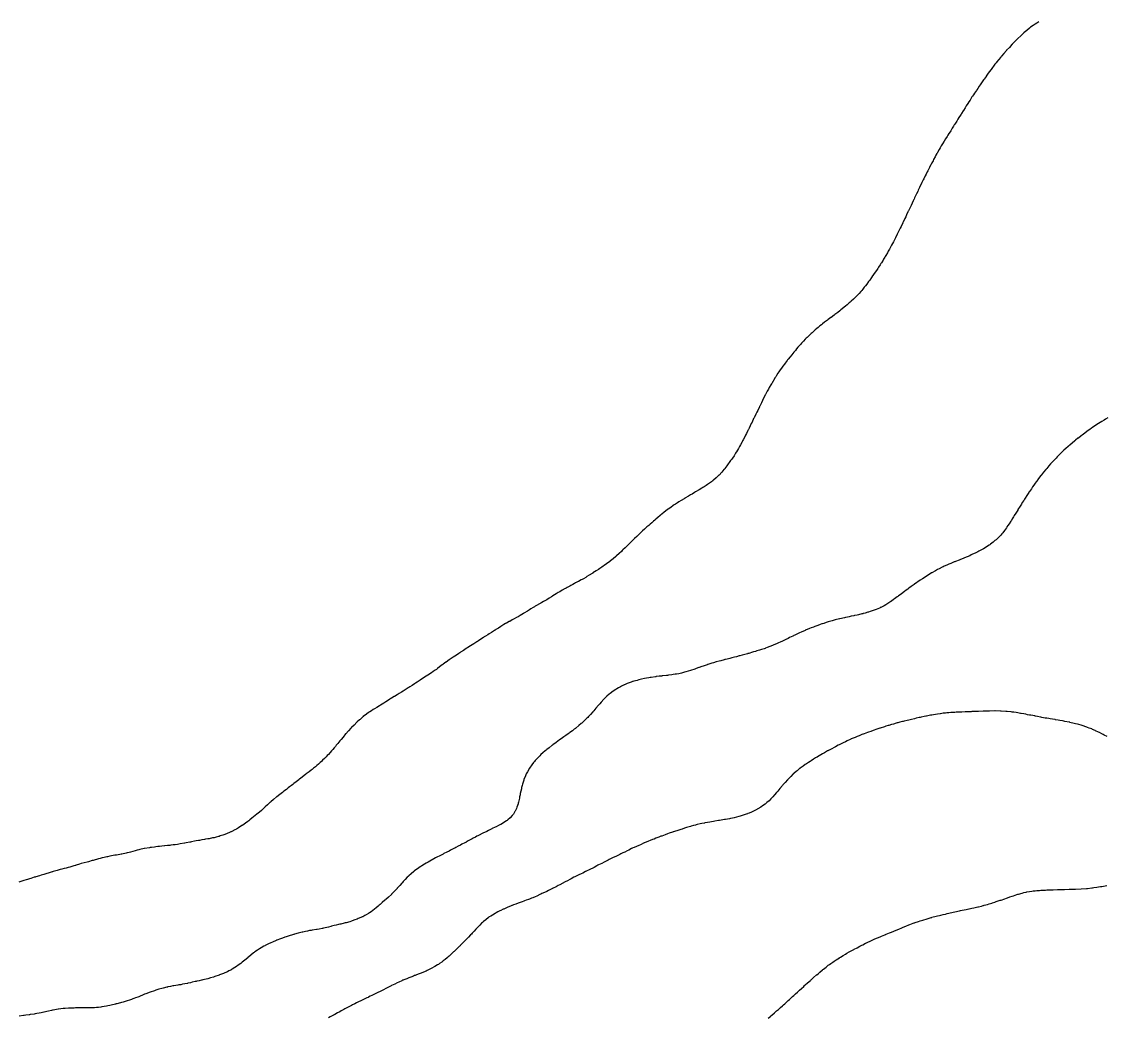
# Model space of a CAD drawing. Extents: x -717078 to -715000, y -984629 to -984000.
# Drawn here: x -716546.9 to -716358.1, y -984207.9 to -984034.5 of the extents above; entities that cross this region are included whole.
import ezdxf

# ---------------------------------------------------------------- set-up
doc = ezdxf.new("R2010")
doc.units = 0
doc.layers.add('buffer_B2_0_1_clip', color=7, linetype='Continuous')

msp = doc.modelspace()

# ---------------------------------------------------------------- linework, layer by layer
at = {"layer": 'buffer_B2_0_1_clip'}
for points in [[(-716369.89, -984034.52), (-716370.24, -984034.76), (-716370.5, -984034.93), (-716370.83, -984035.17), (-716371.3, -984035.5), (-716371.41, -984035.59), (-716371.5, -984035.66), (-716371.96, -984036.04), (-716372.43, -984036.43), (-716372.5, -984036.49), (-716372.51, -984036.49), (-716372.51, -984036.5), (-716373.02, -984036.98), (-716373.5, -984037.43), (-716373.54, -984037.46), (-716373.58, -984037.5), (-716374.03, -984037.97), (-716374.5, -984038.44), (-716374.53, -984038.47), (-716374.56, -984038.5), (-716374.99, -984038.99), (-716375, -984039), (-716375.47, -984039.5), (-716375.49, -984039.51), (-716375.5, -984039.53), (-716375.94, -984040.06), (-716376.34, -984040.5), (-716376.41, -984040.59), (-716376.5, -984040.69), (-716376.86, -984041.14), (-716377.16, -984041.5), (-716377.31, -984041.69), (-716377.5, -984041.93), (-716377.74, -984042.26), (-716377.93, -984042.5), (-716378.17, -984042.83), (-716378.5, -984043.26), (-716378.6, -984043.4), (-716378.67, -984043.5), (-716379.01, -984043.99), (-716379.05, -984044.05), (-716379.38, -984044.5), (-716379.43, -984044.57), (-716379.5, -984044.67), (-716379.83, -984045.17), (-716380.06, -984045.5), (-716380.24, -984045.76), (-716380.5, -984046.13), (-716380.64, -984046.36), (-716380.74, -984046.5), (-716381.04, -984046.96), (-716381.23, -984047.23), (-716381.42, -984047.5), (-716381.45, -984047.55), (-716381.5, -984047.63), (-716381.84, -984048.16), (-716382.06, -984048.5), (-716382.23, -984048.77), (-716382.5, -984049.18), (-716382.62, -984049.38), (-716382.7, -984049.5), (-716383, -984050), (-716383.02, -984050.02), (-716383.33, -984050.5), (-716383.39, -984050.61), (-716383.5, -984050.77), (-716383.77, -984051.23), (-716383.95, -984051.5), (-716384.16, -984051.84), (-716384.5, -984052.37), (-716384.55, -984052.45), (-716384.58, -984052.5), (-716384.71, -984052.71), (-716384.93, -984053.07), (-716385.2, -984053.5), (-716385.31, -984053.69), (-716385.5, -984053.97), (-716385.7, -984054.3), (-716385.82, -984054.5), (-716386.08, -984054.92), (-716386.35, -984055.35), (-716386.45, -984055.5), (-716386.47, -984055.53), (-716386.5, -984055.59), (-716386.84, -984056.16), (-716387.04, -984056.5), (-716387.21, -984056.79), (-716387.5, -984057.28), (-716387.58, -984057.42), (-716387.62, -984057.5), (-716387.77, -984057.77), (-716387.93, -984058.07), (-716388.17, -984058.5), (-716388.28, -984058.72), (-716388.5, -984059.1), (-716388.63, -984059.37), (-716388.7, -984059.5), (-716388.91, -984059.91), (-716388.97, -984060.03), (-716389.21, -984060.5), (-716389.31, -984060.69), (-716389.5, -984061.06), (-716389.64, -984061.36), (-716389.71, -984061.5), (-716389.9, -984061.9), (-716389.97, -984062.03), (-716390.2, -984062.5), (-716390.3, -984062.7), (-716390.5, -984063.11), (-716390.62, -984063.38), (-716390.68, -984063.5), (-716390.84, -984063.84), (-716390.94, -984064.06), (-716391.15, -984064.5), (-716391.26, -984064.74), (-716391.5, -984065.21), (-716391.59, -984065.41), (-716391.63, -984065.5), (-716391.74, -984065.74), (-716391.9, -984066.1), (-716392.1, -984066.5), (-716392.22, -984066.78), (-716392.5, -984067.33), (-716392.55, -984067.45), (-716392.58, -984067.5), (-716392.64, -984067.64), (-716392.87, -984068.13), (-716393.04, -984068.5), (-716393.19, -984068.81), (-716393.5, -984069.43), (-716393.52, -984069.48), (-716393.53, -984069.5), (-716393.56, -984069.56), (-716393.84, -984070.16), (-716394, -984070.5), (-716394.16, -984070.84), (-716394.5, -984071.5), (-716394.5, -984071.5), (-716394.5, -984071.5), (-716394.5, -984071.5), (-716394.82, -984072.18), (-716394.99, -984072.5), (-716395.16, -984072.84), (-716395.5, -984073.45), (-716395.52, -984073.48), (-716395.52, -984073.5), (-716395.55, -984073.55), (-716395.86, -984074.14), (-716396.07, -984074.5), (-716396.23, -984074.77), (-716396.5, -984075.22), (-716396.6, -984075.4), (-716396.66, -984075.5), (-716396.89, -984075.89), (-716396.97, -984076.03), (-716397.27, -984076.5), (-716397.36, -984076.64), (-716397.5, -984076.85), (-716397.75, -984077.25), (-716397.91, -984077.5), (-716398.14, -984077.86), (-716398.5, -984078.36), (-716398.56, -984078.44), (-716398.6, -984078.5), (-716398.8, -984078.8), (-716398.96, -984079.04), (-716399.3, -984079.5), (-716399.38, -984079.62), (-716399.5, -984079.77), (-716399.8, -984080.2), (-716400.04, -984080.5), (-716400.24, -984080.76), (-716400.5, -984081.08), (-716400.68, -984081.32), (-716400.85, -984081.5), (-716401.15, -984081.85), (-716401.5, -984082.21), (-716401.64, -984082.36), (-716401.78, -984082.5), (-716402.14, -984082.86), (-716402.5, -984083.17), (-716402.67, -984083.33), (-716402.87, -984083.5), (-716403.2, -984083.8), (-716403.5, -984084.03), (-716403.75, -984084.25), (-716404.07, -984084.5), (-716404.3, -984084.7), (-716404.5, -984084.85), (-716404.86, -984085.14), (-716405.34, -984085.5), (-716405.43, -984085.57), (-716405.5, -984085.62), (-716405.99, -984086.01), (-716406.04, -984086.04), (-716406.5, -984086.37), (-716406.57, -984086.43), (-716406.67, -984086.5), (-716407.14, -984086.86), (-716407.5, -984087.13), (-716407.7, -984087.3), (-716407.97, -984087.5), (-716408.26, -984087.74), (-716408.5, -984087.94), (-716408.8, -984088.2), (-716409.15, -984088.5), (-716409.33, -984088.67), (-716409.5, -984088.82), (-716409.84, -984089.16), (-716410.2, -984089.5), (-716410.35, -984089.65), (-716410.5, -984089.81), (-716410.83, -984090.17), (-716411.15, -984090.5), (-716411.31, -984090.69), (-716411.5, -984090.88), (-716411.78, -984091.22), (-716412.03, -984091.5), (-716412.24, -984091.76), (-716412.5, -984092.05), (-716412.7, -984092.3), (-716412.86, -984092.5), (-716413.14, -984092.86), (-716413.5, -984093.28), (-716413.59, -984093.41), (-716413.66, -984093.5), (-716414.02, -984093.98), (-716414.15, -984094.15), (-716414.42, -984094.5), (-716414.45, -984094.55), (-716414.5, -984094.61), (-716414.86, -984095.14), (-716415.1, -984095.5), (-716415.26, -984095.74), (-716415.5, -984096.1), (-716415.65, -984096.35), (-716415.75, -984096.5), (-716416.03, -984096.97), (-716416.11, -984097.11), (-716416.35, -984097.5), (-716416.41, -984097.59), (-716416.5, -984097.74), (-716416.77, -984098.23), (-716416.93, -984098.5), (-716417.13, -984098.87), (-716417.45, -984099.45), (-716417.48, -984099.5), (-716417.49, -984099.51), (-716417.5, -984099.54), (-716417.81, -984100.19), (-716417.97, -984100.5), (-716418.14, -984100.86), (-716418.44, -984101.44), (-716418.47, -984101.5), (-716418.48, -984101.52), (-716418.5, -984101.56), (-716418.79, -984102.21), (-716418.94, -984102.5), (-716419.12, -984102.88), (-716419.36, -984103.36), (-716419.43, -984103.5), (-716419.45, -984103.55), (-716419.5, -984103.64), (-716419.77, -984104.23), (-716419.9, -984104.5), (-716420.09, -984104.91), (-716420.3, -984105.3), (-716420.4, -984105.5), (-716420.43, -984105.57), (-716420.5, -984105.7), (-716420.76, -984106.24), (-716420.89, -984106.5), (-716421.09, -984106.91), (-716421.32, -984107.32), (-716421.42, -984107.5), (-716421.44, -984107.56), (-716421.5, -984107.66), (-716421.79, -984108.21), (-716421.95, -984108.5), (-716422.15, -984108.85), (-716422.5, -984109.41), (-716422.53, -984109.47), (-716422.56, -984109.5), (-716422.65, -984109.65), (-716422.91, -984110.09), (-716423.19, -984110.5), (-716423.31, -984110.69), (-716423.5, -984110.94), (-716423.73, -984111.27), (-716423.9, -984111.5), (-716424.15, -984111.85), (-716424.5, -984112.3), (-716424.59, -984112.41), (-716424.66, -984112.5), (-716425.04, -984112.96), (-716425.5, -984113.45), (-716425.52, -984113.48), (-716425.54, -984113.5), (-716426.03, -984113.97), (-716426.5, -984114.35), (-716426.58, -984114.42), (-716426.68, -984114.5), (-716427.15, -984114.85), (-716427.5, -984115.08), (-716427.74, -984115.26), (-716428.13, -984115.5), (-716428.35, -984115.65), (-716428.5, -984115.73), (-716428.97, -984116.03), (-716429.1, -984116.1), (-716429.5, -984116.34), (-716429.6, -984116.4), (-716429.76, -984116.5), (-716430.22, -984116.78), (-716430.5, -984116.93), (-716430.85, -984117.15), (-716431.45, -984117.5), (-716431.48, -984117.52), (-716431.5, -984117.53), (-716431.57, -984117.57), (-716432.09, -984117.91), (-716432.5, -984118.14), (-716432.72, -984118.28), (-716433.07, -984118.5), (-716433.33, -984118.67), (-716433.5, -984118.78), (-716433.92, -984119.08), (-716434.37, -984119.37), (-716434.5, -984119.46), (-716434.52, -984119.48), (-716434.56, -984119.5), (-716435.07, -984119.93), (-716435.5, -984120.28), (-716435.62, -984120.38), (-716435.76, -984120.5), (-716436.14, -984120.86), (-716436.5, -984121.15), (-716436.68, -984121.32), (-716436.91, -984121.5), (-716437.22, -984121.78), (-716437.5, -984122), (-716437.76, -984122.24), (-716438.07, -984122.5), (-716438.29, -984122.71), (-716438.5, -984122.89), (-716438.81, -984123.19), (-716439.16, -984123.5), (-716439.33, -984123.67), (-716439.5, -984123.83), (-716439.84, -984124.16), (-716440.2, -984124.5), (-716440.35, -984124.65), (-716440.5, -984124.8), (-716440.85, -984125.15), (-716441.22, -984125.5), (-716441.36, -984125.64), (-716441.5, -984125.77), (-716441.87, -984126.13), (-716442.26, -984126.5), (-716442.38, -984126.62), (-716442.5, -984126.74), (-716442.89, -984127.11), (-716443.34, -984127.5), (-716443.42, -984127.58), (-716443.5, -984127.65), (-716443.95, -984128.05), (-716444.41, -984128.41), (-716444.5, -984128.48), (-716444.51, -984128.49), (-716444.52, -984128.5), (-716445.08, -984128.92), (-716445.5, -984129.21), (-716445.67, -984129.33), (-716445.94, -984129.5), (-716446.27, -984129.73), (-716446.5, -984129.88), (-716446.87, -984130.13), (-716447.45, -984130.5), (-716447.48, -984130.52), (-716447.5, -984130.53), (-716447.59, -984130.59), (-716448.09, -984130.91), (-716448.5, -984131.15), (-716448.72, -984131.28), (-716449.12, -984131.5), (-716449.36, -984131.64), (-716449.5, -984131.71), (-716449.97, -984131.97), (-716450.01, -984131.99), (-716450.5, -984132.24), (-716450.66, -984132.34), (-716450.98, -984132.5), (-716451.31, -984132.69), (-716451.5, -984132.78), (-716451.96, -984133.04), (-716452.13, -984133.13), (-716452.5, -984133.32), (-716452.61, -984133.39), (-716452.8, -984133.5), (-716453.23, -984133.77), (-716453.5, -984133.93), (-716453.85, -984134.15), (-716454.41, -984134.5), (-716454.47, -984134.53), (-716454.5, -984134.56), (-716454.65, -984134.65), (-716455.08, -984134.92), (-716455.5, -984135.17), (-716455.71, -984135.29), (-716456.08, -984135.5), (-716456.34, -984135.66), (-716456.5, -984135.75), (-716456.98, -984136.02), (-716457.07, -984136.07), (-716457.5, -984136.3), (-716457.62, -984136.38), (-716457.84, -984136.5), (-716458.25, -984136.75), (-716458.5, -984136.9), (-716458.87, -984137.13), (-716459.48, -984137.5), (-716459.49, -984137.51), (-716459.5, -984137.51), (-716459.54, -984137.54), (-716460.1, -984137.9), (-716460.5, -984138.12), (-716460.74, -984138.26), (-716461.18, -984138.5), (-716461.38, -984138.62), (-716461.5, -984138.69), (-716461.93, -984138.93), (-716462.02, -984138.98), (-716462.5, -984139.23), (-716462.67, -984139.33), (-716462.96, -984139.5), (-716463.29, -984139.71), (-716463.5, -984139.83), (-716463.91, -984140.09), (-716464.37, -984140.37), (-716464.5, -984140.45), (-716464.53, -984140.47), (-716464.58, -984140.5), (-716465.13, -984140.87), (-716465.5, -984141.09), (-716465.75, -984141.25), (-716466.15, -984141.5), (-716466.36, -984141.64), (-716466.5, -984141.73), (-716466.96, -984142.04), (-716467.19, -984142.19), (-716467.5, -984142.39), (-716467.57, -984142.43), (-716467.68, -984142.5), (-716468.17, -984142.83), (-716468.5, -984143.03), (-716468.78, -984143.22), (-716469.24, -984143.5), (-716469.4, -984143.6), (-716469.5, -984143.67), (-716470, -984144), (-716470.01, -984144.01), (-716470.5, -984144.32), (-716470.61, -984144.39), (-716470.78, -984144.5), (-716471.21, -984144.79), (-716471.5, -984144.98), (-716471.81, -984145.19), (-716472.29, -984145.5), (-716472.41, -984145.59), (-716472.5, -984145.65), (-716472.99, -984146.01), (-716473.06, -984146.06), (-716473.5, -984146.37), (-716473.57, -984146.43), (-716473.68, -984146.5), (-716474.14, -984146.86), (-716474.5, -984147.13), (-716474.71, -984147.29), (-716475.03, -984147.5), (-716475.3, -984147.7), (-716475.5, -984147.83), (-716475.89, -984148.11), (-716476.49, -984148.49), (-716476.5, -984148.5), (-716476.5, -984148.5), (-716476.5, -984148.5), (-716477.09, -984148.91), (-716477.5, -984149.17), (-716477.69, -984149.31), (-716478.02, -984149.5), (-716478.31, -984149.69), (-716478.5, -984149.81), (-716478.91, -984150.09), (-716479.34, -984150.34), (-716479.5, -984150.44), (-716479.54, -984150.46), (-716479.6, -984150.5), (-716480.14, -984150.86), (-716480.5, -984151.08), (-716480.75, -984151.25), (-716481.19, -984151.5), (-716481.38, -984151.62), (-716481.5, -984151.7), (-716481.99, -984152.01), (-716482.04, -984152.04), (-716482.5, -984152.32), (-716482.61, -984152.39), (-716482.81, -984152.5), (-716483.22, -984152.78), (-716483.5, -984152.94), (-716483.84, -984153.16), (-716484.43, -984153.5), (-716484.47, -984153.53), (-716484.5, -984153.54), (-716484.62, -984153.62), (-716485.08, -984153.92), (-716485.5, -984154.17), (-716485.7, -984154.3), (-716486.02, -984154.5), (-716486.3, -984154.7), (-716486.5, -984154.82), (-716486.88, -984155.12), (-716487.43, -984155.5), (-716487.47, -984155.53), (-716487.5, -984155.56), (-716487.99, -984156.01), (-716488.1, -984156.1), (-716488.5, -984156.43), (-716488.53, -984156.47), (-716488.57, -984156.5), (-716489.02, -984156.98), (-716489.5, -984157.43), (-716489.53, -984157.47), (-716489.57, -984157.5), (-716489.98, -984157.98), (-716490, -984158), (-716490.47, -984158.5), (-716490.48, -984158.52), (-716490.5, -984158.54), (-716490.92, -984159.08), (-716491.3, -984159.5), (-716491.38, -984159.62), (-716491.5, -984159.75), (-716491.83, -984160.17), (-716492.12, -984160.5), (-716492.28, -984160.72), (-716492.5, -984160.97), (-716492.74, -984161.26), (-716492.96, -984161.5), (-716493.21, -984161.79), (-716493.5, -984162.11), (-716493.69, -984162.31), (-716493.88, -984162.5), (-716494.18, -984162.82), (-716494.5, -984163.12), (-716494.69, -984163.31), (-716494.91, -984163.5), (-716495.21, -984163.79), (-716495.5, -984164.03), (-716495.75, -984164.25), (-716496.08, -984164.5), (-716496.3, -984164.7), (-716496.5, -984164.84), (-716496.86, -984165.14), (-716497.36, -984165.5), (-716497.44, -984165.56), (-716497.5, -984165.61), (-716497.99, -984166.01), (-716498.05, -984166.05), (-716498.5, -984166.38), (-716498.57, -984166.43), (-716498.65, -984166.5), (-716499.12, -984166.88), (-716499.5, -984167.17), (-716499.68, -984167.32), (-716499.94, -984167.5), (-716500.25, -984167.75), (-716500.5, -984167.94), (-716500.81, -984168.19), (-716501.24, -984168.5), (-716501.38, -984168.62), (-716501.5, -984168.71), (-716501.93, -984169.07), (-716502.47, -984169.47), (-716502.5, -984169.49), (-716502.5, -984169.5), (-716502.51, -984169.5), (-716503.03, -984169.97), (-716503.5, -984170.35), (-716503.58, -984170.42), (-716503.68, -984170.5), (-716504.1, -984170.9), (-716504.5, -984171.25), (-716504.63, -984171.37), (-716504.79, -984171.5), (-716505.15, -984171.85), (-716505.5, -984172.14), (-716505.69, -984172.31), (-716505.94, -984172.5), (-716506.24, -984172.76), (-716506.5, -984172.98), (-716506.79, -984173.21), (-716507.18, -984173.5), (-716507.36, -984173.64), (-716507.5, -984173.76), (-716507.93, -984174.07), (-716508.4, -984174.4), (-716508.5, -984174.47), (-716508.52, -984174.48), (-716508.55, -984174.5), (-716509.12, -984174.88), (-716509.5, -984175.1), (-716509.76, -984175.24), (-716510.29, -984175.5), (-716510.43, -984175.57), (-716510.5, -984175.6), (-716510.68, -984175.68), (-716511.12, -984175.88), (-716511.5, -984176.03), (-716511.85, -984176.15), (-716512.3, -984176.3), (-716512.5, -984176.37), (-716512.6, -984176.4), (-716513.02, -984176.5), (-716513.4, -984176.6), (-716513.5, -984176.62), (-716513.65, -984176.65), (-716514.23, -984176.77), (-716514.5, -984176.82), (-716514.88, -984176.88), (-716515.08, -984176.92), (-716515.5, -984176.99), (-716515.94, -984177.06), (-716516.09, -984177.09), (-716516.5, -984177.16), (-716516.79, -984177.21), (-716517.32, -984177.32), (-716517.5, -984177.35), (-716517.62, -984177.38), (-716518.26, -984177.5), (-716518.46, -984177.54), (-716518.5, -984177.55), (-716518.56, -984177.56), (-716519.31, -984177.69), (-716519.5, -984177.73), (-716519.76, -984177.76), (-716520.18, -984177.82), (-716520.5, -984177.86), (-716520.91, -984177.91), (-716521.07, -984177.93), (-716521.5, -984177.97), (-716521.98, -984178.02), (-716522.03, -984178.03), (-716522.5, -984178.08), (-716522.88, -984178.12), (-716523.15, -984178.15), (-716523.5, -984178.19), (-716523.77, -984178.23), (-716524.29, -984178.29), (-716524.5, -984178.32), (-716524.65, -984178.35), (-716525.49, -984178.49), (-716525.5, -984178.49), (-716525.51, -984178.49), (-716525.54, -984178.5), (-716526.32, -984178.68), (-716526.5, -984178.71), (-716526.79, -984178.79), (-716527.12, -984178.88), (-716527.5, -984178.98), (-716527.91, -984179.09), (-716528.15, -984179.15), (-716528.5, -984179.24), (-716528.71, -984179.29), (-716529.44, -984179.44), (-716529.5, -984179.45), (-716529.54, -984179.46), (-716529.76, -984179.5), (-716530.38, -984179.62), (-716530.5, -984179.64), (-716530.67, -984179.67), (-716531.22, -984179.78), (-716531.5, -984179.82), (-716531.91, -984179.91), (-716532.06, -984179.94), (-716532.5, -984180.03), (-716532.87, -984180.13), (-716533.22, -984180.22), (-716533.5, -984180.29), (-716533.66, -984180.34), (-716534.27, -984180.5), (-716534.45, -984180.55), (-716534.5, -984180.57), (-716534.59, -984180.59), (-716535.22, -984180.78), (-716535.5, -984180.85), (-716535.99, -984180.99), (-716536.01, -984180.99), (-716536.5, -984181.12), (-716536.79, -984181.21), (-716537.38, -984181.38), (-716537.5, -984181.42), (-716537.56, -984181.44), (-716537.8, -984181.5), (-716538.33, -984181.67), (-716538.5, -984181.72), (-716538.8, -984181.8), (-716539.11, -984181.89), (-716539.5, -984181.98), (-716539.9, -984182.1), (-716540.15, -984182.15), (-716540.5, -984182.24), (-716540.7, -984182.3), (-716541.41, -984182.5), (-716541.48, -984182.52), (-716541.5, -984182.53), (-716541.54, -984182.54), (-716542.23, -984182.77), (-716542.5, -984182.85), (-716543, -984183), (-716543, -984183), (-716543.5, -984183.14), (-716543.77, -984183.23), (-716544.42, -984183.42), (-716544.5, -984183.45), (-716544.54, -984183.46), (-716544.69, -984183.5), (-716545.3, -984183.7), (-716545.5, -984183.76), (-716545.88, -984183.88), (-716546.06, -984183.94), (-716546.5, -984184.07), (-716546.82, -984184.18), (-716547.36, -984184.36)], [(-716357.84, -984103.5), (-716358.25, -984103.75), (-716358.5, -984103.89), (-716358.88, -984104.12), (-716359.49, -984104.49), (-716359.5, -984104.5), (-716359.5, -984104.5), (-716359.5, -984104.5), (-716360.1, -984104.9), (-716360.5, -984105.16), (-716360.7, -984105.3), (-716360.99, -984105.5), (-716361.29, -984105.71), (-716361.5, -984105.86), (-716361.86, -984106.14), (-716362.35, -984106.5), (-716362.44, -984106.56), (-716362.5, -984106.61), (-716362.99, -984107.01), (-716363.06, -984107.06), (-716363.5, -984107.41), (-716363.55, -984107.45), (-716363.61, -984107.5), (-716364.5, -984108.25), (-716364.63, -984108.37), (-716364.79, -984108.5), (-716365.16, -984108.84), (-716365.5, -984109.14), (-716365.68, -984109.32), (-716365.88, -984109.5), (-716366.19, -984109.81), (-716366.5, -984110.11), (-716366.69, -984110.31), (-716366.88, -984110.5), (-716367.5, -984111.16), (-716367.66, -984111.34), (-716367.81, -984111.5), (-716368.13, -984111.87), (-716368.5, -984112.29), (-716368.59, -984112.41), (-716368.67, -984112.5), (-716369.04, -984112.96), (-716369.42, -984113.42), (-716369.48, -984113.5), (-716369.49, -984113.51), (-716369.5, -984113.52), (-716369.92, -984114.08), (-716370.23, -984114.5), (-716370.34, -984114.66), (-716370.5, -984114.87), (-716370.76, -984115.24), (-716370.95, -984115.5), (-716371.17, -984115.83), (-716371.5, -984116.31), (-716371.58, -984116.42), (-716371.63, -984116.5), (-716371.85, -984116.85), (-716371.97, -984117.03), (-716372.27, -984117.5), (-716372.36, -984117.64), (-716372.5, -984117.86), (-716372.75, -984118.25), (-716372.91, -984118.5), (-716373.13, -984118.87), (-716373.5, -984119.47), (-716373.51, -984119.49), (-716373.52, -984119.5), (-716373.55, -984119.55), (-716373.89, -984120.11), (-716374.14, -984120.5), (-716374.27, -984120.73), (-716374.5, -984121.1), (-716374.65, -984121.35), (-716374.76, -984121.5), (-716375.05, -984121.95), (-716375.25, -984122.25), (-716375.42, -984122.5), (-716375.45, -984122.55), (-716375.5, -984122.62), (-716375.87, -984123.13), (-716376.16, -984123.5), (-716376.31, -984123.69), (-716376.5, -984123.91), (-716376.79, -984124.21), (-716377.08, -984124.5), (-716377.29, -984124.71), (-716377.5, -984124.88), (-716377.83, -984125.17), (-716378.28, -984125.5), (-716378.41, -984125.59), (-716378.5, -984125.65), (-716378.96, -984125.96), (-716379.01, -984125.99), (-716379.5, -984126.28), (-716379.63, -984126.37), (-716379.87, -984126.5), (-716380.28, -984126.72), (-716380.5, -984126.82), (-716380.95, -984127.05), (-716381.14, -984127.14), (-716381.5, -984127.31), (-716381.63, -984127.37), (-716381.9, -984127.5), (-716382.32, -984127.68), (-716382.5, -984127.75), (-716382.93, -984127.93), (-716383.03, -984127.97), (-716383.5, -984128.15), (-716383.74, -984128.26), (-716384.35, -984128.5), (-716384.46, -984128.54), (-716384.5, -984128.55), (-716384.59, -984128.59), (-716385.17, -984128.83), (-716385.5, -984128.97), (-716385.87, -984129.13), (-716386.35, -984129.35), (-716386.5, -984129.42), (-716386.55, -984129.45), (-716386.66, -984129.5), (-716387.22, -984129.78), (-716387.5, -984129.92), (-716387.87, -984130.13), (-716388.47, -984130.47), (-716388.5, -984130.49), (-716388.51, -984130.49), (-716388.52, -984130.5), (-716389.5, -984131.1), (-716390.11, -984131.5), (-716390.5, -984131.76), (-716391.5, -984132.45), (-716391.53, -984132.47), (-716391.57, -984132.5), (-716392.11, -984132.89), (-716392.5, -984133.17), (-716392.69, -984133.31), (-716392.94, -984133.5), (-716393.26, -984133.74), (-716393.5, -984133.92), (-716393.83, -984134.17), (-716394.26, -984134.5), (-716394.4, -984134.6), (-716394.5, -984134.68), (-716394.98, -984135.02), (-716395.15, -984135.15), (-716395.5, -984135.4), (-716395.56, -984135.44), (-716395.65, -984135.5), (-716396.17, -984135.83), (-716396.5, -984136.04), (-716396.8, -984136.2), (-716397.37, -984136.5), (-716397.46, -984136.54), (-716397.5, -984136.56), (-716397.61, -984136.61), (-716398.16, -984136.84), (-716398.5, -984136.98), (-716398.89, -984137.11), (-716399.23, -984137.23), (-716399.5, -984137.32), (-716399.64, -984137.36), (-716400.11, -984137.5), (-716400.42, -984137.58), (-716400.5, -984137.61), (-716400.64, -984137.64), (-716401.22, -984137.78), (-716401.5, -984137.84), (-716401.93, -984137.93), (-716402.05, -984137.95), (-716402.5, -984138.05), (-716402.88, -984138.12), (-716403.19, -984138.19), (-716403.5, -984138.25), (-716403.7, -984138.3), (-716404.47, -984138.47), (-716404.5, -984138.48), (-716404.52, -984138.48), (-716404.58, -984138.5), (-716405.31, -984138.69), (-716405.5, -984138.74), (-716405.83, -984138.83), (-716406.09, -984138.91), (-716406.5, -984139.02), (-716406.86, -984139.14), (-716407.28, -984139.28), (-716407.5, -984139.35), (-716407.61, -984139.39), (-716407.92, -984139.5), (-716408.35, -984139.65), (-716408.5, -984139.7), (-716408.83, -984139.83), (-716409.08, -984139.92), (-716409.5, -984140.08), (-716409.8, -984140.2), (-716410.49, -984140.49), (-716410.5, -984140.49), (-716410.5, -984140.5), (-716410.51, -984140.5), (-716411.2, -984140.8), (-716411.5, -984140.94), (-716411.88, -984141.12), (-716412.33, -984141.33), (-716412.5, -984141.41), (-716412.56, -984141.44), (-716412.68, -984141.5), (-716413.24, -984141.76), (-716413.5, -984141.89), (-716413.91, -984142.09), (-716414.25, -984142.25), (-716414.5, -984142.37), (-716414.59, -984142.41), (-716414.78, -984142.5), (-716415.27, -984142.73), (-716415.5, -984142.83), (-716415.97, -984143.03), (-716416.08, -984143.08), (-716416.5, -984143.26), (-716416.68, -984143.32), (-716417.15, -984143.5), (-716417.41, -984143.59), (-716417.5, -984143.63), (-716417.69, -984143.69), (-716418.15, -984143.85), (-716418.5, -984143.96), (-716418.92, -984144.08), (-716419.16, -984144.16), (-716419.5, -984144.26), (-716419.69, -984144.31), (-716420.35, -984144.5), (-716420.47, -984144.53), (-716420.5, -984144.54), (-716420.56, -984144.56), (-716421.25, -984144.75), (-716421.5, -984144.81), (-716421.92, -984144.92), (-716422.04, -984144.96), (-716422.5, -984145.08), (-716422.84, -984145.16), (-716423.28, -984145.28), (-716423.63, -984145.37), (-716424.12, -984145.5), (-716424.42, -984145.58), (-716424.5, -984145.6), (-716424.63, -984145.63), (-716425.22, -984145.78), (-716425.5, -984145.86), (-716426, -984146), (-716426, -984146), (-716426.5, -984146.14), (-716426.77, -984146.23), (-716427.44, -984146.44), (-716427.5, -984146.46), (-716427.53, -984146.47), (-716427.61, -984146.5), (-716428.27, -984146.73), (-716428.5, -984146.81), (-716428.97, -984146.97), (-716429.01, -984146.99), (-716429.5, -984147.16), (-716429.75, -984147.25), (-716430.49, -984147.5), (-716430.5, -984147.5), (-716430.5, -984147.5), (-716430.51, -984147.51), (-716431.27, -984147.73), (-716431.5, -984147.8), (-716431.89, -984147.89), (-716432.06, -984147.94), (-716432.5, -984148.04), (-716432.89, -984148.11), (-716433.15, -984148.15), (-716433.5, -984148.21), (-716433.75, -984148.25), (-716434.31, -984148.31), (-716434.5, -984148.34), (-716434.64, -984148.36), (-716435.44, -984148.44), (-716435.5, -984148.45), (-716435.54, -984148.46), (-716435.91, -984148.5), (-716436.44, -984148.56), (-716436.5, -984148.57), (-716436.58, -984148.58), (-716437.31, -984148.69), (-716437.5, -984148.71), (-716437.76, -984148.76), (-716438.16, -984148.84), (-716438.5, -984148.89), (-716438.99, -984149.01), (-716439.01, -984149.01), (-716439.5, -984149.12), (-716439.79, -984149.21), (-716440.36, -984149.36), (-716440.5, -984149.4), (-716440.57, -984149.43), (-716440.78, -984149.5), (-716441.31, -984149.69), (-716441.5, -984149.76), (-716441.97, -984149.97), (-716442.01, -984149.99), (-716442.5, -984150.21), (-716442.69, -984150.31), (-716443.03, -984150.5), (-716443.32, -984150.68), (-716443.5, -984150.78), (-716443.92, -984151.08), (-716444.49, -984151.5), (-716444.49, -984151.51), (-716444.5, -984151.51), (-716444.62, -984151.62), (-716445.02, -984151.98), (-716445.5, -984152.43), (-716445.54, -984152.46), (-716445.57, -984152.5), (-716446.01, -984152.99), (-716446.28, -984153.28), (-716446.48, -984153.5), (-716446.49, -984153.51), (-716446.5, -984153.52), (-716446.94, -984154.06), (-716447.33, -984154.5), (-716447.4, -984154.6), (-716447.5, -984154.71), (-716447.87, -984155.13), (-716448.22, -984155.5), (-716448.35, -984155.65), (-716448.5, -984155.8), (-716448.85, -984156.15), (-716449.23, -984156.5), (-716449.37, -984156.63), (-716449.5, -984156.74), (-716449.91, -984157.09), (-716450.43, -984157.5), (-716450.47, -984157.53), (-716450.5, -984157.56), (-716450.73, -984157.73), (-716451.03, -984157.97), (-716451.5, -984158.29), (-716451.62, -984158.38), (-716451.78, -984158.5), (-716452.2, -984158.8), (-716452.5, -984159.01), (-716452.78, -984159.22), (-716453.36, -984159.64), (-716453.5, -984159.73), (-716453.94, -984160.06), (-716454.39, -984160.39), (-716454.5, -984160.47), (-716454.52, -984160.48), (-716454.54, -984160.5), (-716455.07, -984160.93), (-716455.5, -984161.27), (-716455.62, -984161.38), (-716455.77, -984161.5), (-716456.16, -984161.84), (-716456.5, -984162.14), (-716456.68, -984162.32), (-716456.86, -984162.5), (-716457.17, -984162.83), (-716457.5, -984163.17), (-716457.65, -984163.35), (-716457.78, -984163.5), (-716458.09, -984163.91), (-716458.5, -984164.49), (-716458.51, -984164.49), (-716458.51, -984164.5), (-716458.52, -984164.52), (-716458.87, -984165.13), (-716459.06, -984165.5), (-716459.19, -984165.81), (-716459.47, -984166.47), (-716459.48, -984166.5), (-716459.49, -984166.51), (-716459.5, -984166.56), (-716459.72, -984167.28), (-716459.79, -984167.5), (-716459.88, -984167.88), (-716459.92, -984168.08), (-716460.02, -984168.5), (-716460.1, -984168.9), (-716460.15, -984169.15), (-716460.22, -984169.5), (-716460.26, -984169.74), (-716460.42, -984170.42), (-716460.43, -984170.5), (-716460.45, -984170.55), (-716460.5, -984170.72), (-716460.69, -984171.31), (-716460.76, -984171.5), (-716461.01, -984171.99), (-716461.03, -984172.03), (-716461.29, -984172.5), (-716461.38, -984172.62), (-716461.5, -984172.75), (-716461.86, -984173.14), (-716462.26, -984173.5), (-716462.4, -984173.6), (-716462.5, -984173.66), (-716462.94, -984173.94), (-716463.01, -984173.99), (-716463.5, -984174.28), (-716463.64, -984174.36), (-716463.88, -984174.5), (-716464.3, -984174.7), (-716464.5, -984174.79), (-716464.98, -984175.02), (-716465.07, -984175.07), (-716465.5, -984175.27), (-716465.65, -984175.35), (-716465.93, -984175.5), (-716466.32, -984175.68), (-716466.5, -984175.76), (-716466.99, -984176.01), (-716467.03, -984176.03), (-716467.5, -984176.27), (-716467.65, -984176.35), (-716467.91, -984176.5), (-716468.3, -984176.7), (-716468.5, -984176.81), (-716468.95, -984177.05), (-716469.17, -984177.17), (-716469.5, -984177.35), (-716469.59, -984177.41), (-716469.76, -984177.5), (-716470.25, -984177.75), (-716470.5, -984177.89), (-716470.9, -984178.1), (-716471.32, -984178.32), (-716471.5, -984178.42), (-716471.55, -984178.45), (-716471.66, -984178.5), (-716472.22, -984178.78), (-716472.5, -984178.93), (-716472.88, -984179.12), (-716473.38, -984179.38), (-716473.5, -984179.44), (-716473.54, -984179.46), (-716473.61, -984179.5), (-716474.21, -984179.79), (-716474.5, -984179.94), (-716474.87, -984180.13), (-716475.43, -984180.43), (-716475.5, -984180.47), (-716475.52, -984180.48), (-716475.56, -984180.5), (-716476.16, -984180.84), (-716476.5, -984181.03), (-716476.79, -984181.21), (-716477.24, -984181.5), (-716477.4, -984181.6), (-716477.5, -984181.67), (-716477.99, -984182.01), (-716478.08, -984182.08), (-716478.5, -984182.38), (-716478.57, -984182.43), (-716478.65, -984182.5), (-716479.11, -984182.89), (-716479.5, -984183.23), (-716479.64, -984183.36), (-716479.79, -984183.5), (-716480.14, -984183.86), (-716480.5, -984184.25), (-716480.62, -984184.38), (-716480.73, -984184.5), (-716481.09, -984184.91), (-716481.5, -984185.39), (-716481.55, -984185.45), (-716481.6, -984185.5), (-716482.03, -984185.97), (-716482.5, -984186.46), (-716482.52, -984186.48), (-716482.54, -984186.5), (-716483.04, -984186.96), (-716483.5, -984187.37), (-716483.57, -984187.43), (-716483.65, -984187.5), (-716484.11, -984187.89), (-716484.5, -984188.23), (-716484.65, -984188.35), (-716484.82, -984188.5), (-716485.19, -984188.81), (-716485.5, -984189.07), (-716485.74, -984189.26), (-716486.07, -984189.5), (-716486.32, -984189.68), (-716486.5, -984189.8), (-716486.95, -984190.05), (-716487.17, -984190.17), (-716487.5, -984190.35), (-716487.6, -984190.4), (-716487.83, -984190.5), (-716488.31, -984190.69), (-716488.5, -984190.76), (-716488.92, -984190.92), (-716489.04, -984190.96), (-716489.5, -984191.13), (-716489.78, -984191.22), (-716490.41, -984191.41), (-716490.5, -984191.44), (-716490.55, -984191.45), (-716490.75, -984191.5), (-716491.35, -984191.65), (-716491.5, -984191.68), (-716491.74, -984191.74), (-716492.16, -984191.84), (-716492.5, -984191.91), (-716492.97, -984192.03), (-716493.05, -984192.05), (-716493.5, -984192.16), (-716493.78, -984192.22), (-716494.35, -984192.35), (-716494.5, -984192.39), (-716494.6, -984192.4), (-716495.12, -984192.5), (-716495.44, -984192.56), (-716495.5, -984192.57), (-716495.58, -984192.58), (-716496.3, -984192.7), (-716496.5, -984192.73), (-716496.78, -984192.78), (-716497.15, -984192.85), (-716497.5, -984192.92), (-716497.97, -984193.03), (-716498.05, -984193.05), (-716498.5, -984193.16), (-716498.77, -984193.23), (-716499.41, -984193.41), (-716499.5, -984193.43), (-716499.55, -984193.45), (-716499.73, -984193.5), (-716500.32, -984193.68), (-716500.5, -984193.74), (-716500.86, -984193.86), (-716501.07, -984193.93), (-716501.5, -984194.09), (-716501.8, -984194.2), (-716502.44, -984194.44), (-716502.5, -984194.46), (-716502.53, -984194.47), (-716502.59, -984194.5), (-716503.22, -984194.78), (-716503.5, -984194.91), (-716503.9, -984195.1), (-716504.28, -984195.28), (-716504.5, -984195.39), (-716504.57, -984195.43), (-716504.71, -984195.5), (-716505.21, -984195.79), (-716505.5, -984195.97), (-716505.82, -984196.18), (-716506.28, -984196.5), (-716506.41, -984196.59), (-716506.5, -984196.67), (-716506.97, -984197.03), (-716507.33, -984197.33), (-716507.5, -984197.47), (-716507.52, -984197.48), (-716507.54, -984197.5), (-716508.06, -984197.94), (-716508.5, -984198.3), (-716508.61, -984198.39), (-716508.76, -984198.5), (-716509.19, -984198.81), (-716509.5, -984199.04), (-716509.78, -984199.22), (-716510.24, -984199.5), (-716510.4, -984199.6), (-716510.5, -984199.65), (-716510.8, -984199.8), (-716511.07, -984199.93), (-716511.5, -984200.13), (-716511.76, -984200.24), (-716512.44, -984200.5), (-716512.48, -984200.52), (-716512.5, -984200.52), (-716512.53, -984200.53), (-716513.23, -984200.77), (-716513.5, -984200.86), (-716514, -984201), (-716514, -984201), (-716514.5, -984201.15), (-716514.78, -984201.22), (-716515.36, -984201.36), (-716515.5, -984201.39), (-716515.59, -984201.41), (-716515.98, -984201.5), (-716516.41, -984201.59), (-716516.5, -984201.61), (-716516.65, -984201.65), (-716517.22, -984201.78), (-716517.5, -984201.85), (-716517.94, -984201.94), (-716518.04, -984201.96), (-716518.5, -984202.07), (-716518.87, -984202.13), (-716519.19, -984202.19), (-716519.5, -984202.24), (-716519.72, -984202.28), (-716520.39, -984202.39), (-716520.5, -984202.41), (-716520.58, -984202.42), (-716520.98, -984202.5), (-716521.42, -984202.58), (-716521.5, -984202.6), (-716521.63, -984202.63), (-716522.23, -984202.77), (-716522.5, -984202.85), (-716523, -984203), (-716523, -984203), (-716523.5, -984203.15), (-716523.76, -984203.24), (-716524.48, -984203.48), (-716524.5, -984203.49), (-716524.51, -984203.49), (-716524.53, -984203.5), (-716525.24, -984203.76), (-716525.5, -984203.87), (-716525.95, -984204.05), (-716526.12, -984204.12), (-716526.5, -984204.28), (-716526.66, -984204.34), (-716527.06, -984204.5), (-716527.38, -984204.62), (-716527.5, -984204.68), (-716527.77, -984204.77), (-716528.11, -984204.89), (-716528.5, -984205.03), (-716528.87, -984205.13), (-716529.23, -984205.23), (-716529.5, -984205.3), (-716529.66, -984205.34), (-716530.3, -984205.5), (-716530.46, -984205.54), (-716530.5, -984205.55), (-716530.56, -984205.56), (-716531.27, -984205.73), (-716531.5, -984205.79), (-716531.87, -984205.87), (-716532.09, -984205.91), (-716532.5, -984206), (-716532.93, -984206.07), (-716533.09, -984206.09), (-716533.5, -984206.15), (-716533.83, -984206.17), (-716534.2, -984206.2), (-716534.5, -984206.22), (-716534.77, -984206.23), (-716535.24, -984206.24), (-716535.5, -984206.24), (-716535.76, -984206.24), (-716536.24, -984206.24), (-716536.5, -984206.24), (-716536.75, -984206.25), (-716537.25, -984206.25), (-716537.5, -984206.25), (-716537.74, -984206.26), (-716538.27, -984206.27), (-716538.5, -984206.27), (-716538.71, -984206.29), (-716539.32, -984206.32), (-716539.5, -984206.34), (-716539.65, -984206.35), (-716540.44, -984206.44), (-716540.5, -984206.45), (-716540.54, -984206.46), (-716540.78, -984206.5), (-716541.39, -984206.61), (-716541.5, -984206.62), (-716541.66, -984206.66), (-716542.21, -984206.79), (-716542.5, -984206.86), (-716542.97, -984206.97), (-716543.02, -984206.98), (-716543.5, -984207.1), (-716543.84, -984207.16), (-716544.23, -984207.23), (-716544.5, -984207.28), (-716544.69, -984207.31), (-716545.41, -984207.41), (-716545.5, -984207.42), (-716545.57, -984207.43), (-716546.14, -984207.5), (-716546.46, -984207.54), (-716546.5, -984207.54), (-716546.55, -984207.55), (-716547.33, -984207.67)], [(-716358, -984159), (-716358.5, -984158.73), (-716358.65, -984158.65), (-716358.92, -984158.5), (-716359.31, -984158.31), (-716359.5, -984158.21), (-716359.98, -984157.98), (-716360.04, -984157.96), (-716360.5, -984157.75), (-716360.67, -984157.67), (-716361.1, -984157.5), (-716361.39, -984157.39), (-716361.5, -984157.35), (-716361.71, -984157.29), (-716362.14, -984157.14), (-716362.5, -984157.03), (-716362.91, -984156.91), (-716363.15, -984156.85), (-716363.5, -984156.76), (-716363.7, -984156.7), (-716364.48, -984156.52), (-716364.5, -984156.51), (-716364.51, -984156.51), (-716364.56, -984156.5), (-716365.34, -984156.34), (-716365.5, -984156.31), (-716365.73, -984156.27), (-716366.19, -984156.19), (-716366.5, -984156.13), (-716366.94, -984156.06), (-716367.04, -984156.04), (-716367.5, -984155.97), (-716367.9, -984155.9), (-716368.14, -984155.86), (-716368.5, -984155.8), (-716368.76, -984155.76), (-716369.35, -984155.65), (-716369.5, -984155.62), (-716369.6, -984155.6), (-716370.11, -984155.5), (-716370.44, -984155.44), (-716370.5, -984155.43), (-716370.59, -984155.41), (-716371.28, -984155.28), (-716371.5, -984155.24), (-716371.82, -984155.18), (-716372.12, -984155.12), (-716372.5, -984155.05), (-716372.97, -984154.97), (-716373.04, -984154.96), (-716373.5, -984154.88), (-716373.83, -984154.83), (-716374.23, -984154.77), (-716374.5, -984154.73), (-716374.7, -984154.7), (-716375.37, -984154.63), (-716375.5, -984154.61), (-716375.6, -984154.6), (-716376.45, -984154.55), (-716376.5, -984154.55), (-716376.54, -984154.54), (-716377.47, -984154.53), (-716377.5, -984154.52), (-716377.52, -984154.52), (-716378.46, -984154.54), (-716378.5, -984154.54), (-716378.54, -984154.54), (-716379.43, -984154.57), (-716379.5, -984154.57), (-716379.57, -984154.57), (-716380.39, -984154.61), (-716380.5, -984154.61), (-716380.62, -984154.62), (-716381.35, -984154.65), (-716381.5, -984154.65), (-716381.66, -984154.66), (-716382.32, -984154.68), (-716382.5, -984154.69), (-716382.7, -984154.7), (-716383.28, -984154.72), (-716383.5, -984154.73), (-716383.74, -984154.74), (-716384.23, -984154.77), (-716384.5, -984154.78), (-716384.8, -984154.8), (-716385.17, -984154.83), (-716385.5, -984154.85), (-716385.88, -984154.88), (-716386.09, -984154.91), (-716386.5, -984154.94), (-716386.99, -984155.01), (-716387.01, -984155.01), (-716387.5, -984155.08), (-716387.86, -984155.14), (-716388.19, -984155.19), (-716388.5, -984155.25), (-716388.71, -984155.29), (-716389.42, -984155.42), (-716389.5, -984155.44), (-716389.55, -984155.45), (-716389.81, -984155.5), (-716390.37, -984155.63), (-716390.5, -984155.65), (-716390.7, -984155.7), (-716391.19, -984155.81), (-716391.5, -984155.88), (-716392, -984156), (-716392, -984156), (-716392.5, -984156.12), (-716392.8, -984156.2), (-716393.32, -984156.32), (-716393.5, -984156.36), (-716393.61, -984156.39), (-716394.06, -984156.5), (-716394.4, -984156.6), (-716394.5, -984156.62), (-716394.67, -984156.67), (-716395.18, -984156.82), (-716395.5, -984156.91), (-716395.96, -984157.04), (-716396.08, -984157.08), (-716396.5, -984157.2), (-716396.73, -984157.27), (-716397.46, -984157.5), (-716397.49, -984157.51), (-716397.5, -984157.51), (-716397.52, -984157.52), (-716398.22, -984157.78), (-716398.5, -984157.88), (-716398.96, -984158.04), (-716399.09, -984158.09), (-716399.5, -984158.23), (-716399.7, -984158.3), (-716400.26, -984158.5), (-716400.43, -984158.57), (-716400.5, -984158.59), (-716400.66, -984158.66), (-716401.14, -984158.86), (-716401.5, -984159), (-716401.85, -984159.15), (-716402.35, -984159.35), (-716402.5, -984159.41), (-716402.56, -984159.44), (-716402.7, -984159.5), (-716403.24, -984159.76), (-716403.5, -984159.89), (-716403.91, -984160.09), (-716404.25, -984160.25), (-716404.5, -984160.37), (-716404.59, -984160.41), (-716404.76, -984160.5), (-716405.23, -984160.77), (-716405.5, -984160.91), (-716405.88, -984161.12), (-716406.37, -984161.37), (-716406.5, -984161.44), (-716406.54, -984161.46), (-716406.62, -984161.5), (-716407.17, -984161.83), (-716407.5, -984162.02), (-716407.8, -984162.2), (-716408.36, -984162.5), (-716408.45, -984162.55), (-716408.5, -984162.58), (-716408.72, -984162.72), (-716409.06, -984162.94), (-716409.5, -984163.2), (-716409.68, -984163.32), (-716409.97, -984163.5), (-716410.28, -984163.72), (-716410.5, -984163.85), (-716410.87, -984164.13), (-716411.41, -984164.5), (-716411.46, -984164.54), (-716411.5, -984164.57), (-716411.93, -984164.93), (-716412.01, -984164.99), (-716412.5, -984165.4), (-716412.55, -984165.45), (-716412.61, -984165.5), (-716413.05, -984165.95), (-716413.5, -984166.39), (-716413.56, -984166.44), (-716413.62, -984166.5), (-716414.02, -984166.98), (-716414.41, -984167.41), (-716414.49, -984167.5), (-716414.49, -984167.51), (-716414.5, -984167.51), (-716414.94, -984168.06), (-716415.31, -984168.5), (-716415.39, -984168.61), (-716415.5, -984168.75), (-716415.85, -984169.15), (-716416.18, -984169.5), (-716416.32, -984169.68), (-716416.5, -984169.86), (-716416.82, -984170.18), (-716417.21, -984170.5), (-716417.36, -984170.64), (-716417.5, -984170.75), (-716417.94, -984171.06), (-716418.27, -984171.27), (-716418.5, -984171.42), (-716418.55, -984171.45), (-716418.65, -984171.5), (-716419.2, -984171.8), (-716419.5, -984171.96), (-716419.87, -984172.13), (-716420.3, -984172.3), (-716420.5, -984172.39), (-716420.58, -984172.42), (-716420.82, -984172.5), (-716421.32, -984172.68), (-716421.5, -984172.74), (-716421.84, -984172.84), (-716422.08, -984172.92), (-716422.5, -984173.03), (-716422.88, -984173.12), (-716423.18, -984173.18), (-716423.5, -984173.26), (-716423.7, -984173.3), (-716424.42, -984173.42), (-716424.5, -984173.44), (-716424.55, -984173.45), (-716424.85, -984173.5), (-716425.41, -984173.59), (-716425.5, -984173.6), (-716425.62, -984173.62), (-716426.27, -984173.73), (-716426.5, -984173.76), (-716426.82, -984173.82), (-716427.12, -984173.88), (-716427.5, -984173.94), (-716427.97, -984174.03), (-716428.05, -984174.05), (-716428.5, -984174.14), (-716428.79, -984174.21), (-716429.33, -984174.33), (-716429.5, -984174.37), (-716429.6, -984174.4), (-716429.98, -984174.5), (-716430.39, -984174.61), (-716430.5, -984174.64), (-716430.71, -984174.71), (-716431.15, -984174.85), (-716431.5, -984174.95), (-716431.91, -984175.09), (-716432.16, -984175.16), (-716432.5, -984175.26), (-716432.68, -984175.32), (-716433.24, -984175.5), (-716433.43, -984175.57), (-716433.5, -984175.59), (-716433.63, -984175.63), (-716434.17, -984175.83), (-716434.5, -984175.94), (-716434.9, -984176.1), (-716435.2, -984176.2), (-716435.5, -984176.31), (-716435.64, -984176.36), (-716436, -984176.5), (-716436.36, -984176.64), (-716436.5, -984176.7), (-716436.83, -984176.83), (-716437.07, -984176.93), (-716437.5, -984177.1), (-716437.78, -984177.22), (-716438.47, -984177.5), (-716438.49, -984177.51), (-716438.5, -984177.51), (-716438.52, -984177.52), (-716439.18, -984177.82), (-716439.5, -984177.95), (-716439.88, -984178.12), (-716440.31, -984178.31), (-716440.5, -984178.39), (-716440.57, -984178.43), (-716440.73, -984178.5), (-716441.24, -984178.76), (-716441.5, -984178.88), (-716441.91, -984179.09), (-716442.23, -984179.23), (-716442.5, -984179.36), (-716442.59, -984179.41), (-716442.78, -984179.5), (-716443.25, -984179.75), (-716443.5, -984179.86), (-716443.93, -984180.07), (-716444.19, -984180.19), (-716444.5, -984180.34), (-716444.61, -984180.39), (-716444.83, -984180.5), (-716445.27, -984180.73), (-716445.5, -984180.84), (-716445.93, -984181.07), (-716446.21, -984181.21), (-716446.5, -984181.35), (-716446.59, -984181.41), (-716446.78, -984181.5), (-716447.24, -984181.76), (-716447.5, -984181.88), (-716447.9, -984182.1), (-716448.26, -984182.26), (-716448.5, -984182.38), (-716448.58, -984182.42), (-716448.74, -984182.5), (-716449.24, -984182.76), (-716449.5, -984182.87), (-716449.91, -984183.09), (-716450.24, -984183.24), (-716450.5, -984183.36), (-716450.59, -984183.41), (-716450.76, -984183.5), (-716451.24, -984183.76), (-716451.5, -984183.89), (-716451.9, -984184.1), (-716452.31, -984184.31), (-716452.5, -984184.41), (-716452.56, -984184.44), (-716452.68, -984184.5), (-716453.2, -984184.8), (-716453.5, -984184.94), (-716453.86, -984185.14), (-716454.39, -984185.39), (-716454.5, -984185.44), (-716454.54, -984185.46), (-716454.62, -984185.5), (-716455.19, -984185.81), (-716455.5, -984185.95), (-716455.87, -984186.13), (-716456.34, -984186.34), (-716456.5, -984186.41), (-716456.56, -984186.44), (-716456.7, -984186.5), (-716457.24, -984186.76), (-716457.5, -984186.88), (-716457.94, -984187.06), (-716458.15, -984187.15), (-716458.5, -984187.29), (-716458.65, -984187.35), (-716459.08, -984187.5), (-716459.38, -984187.62), (-716459.5, -984187.66), (-716459.76, -984187.76), (-716460.11, -984187.89), (-716460.5, -984188.02), (-716460.85, -984188.15), (-716461.31, -984188.31), (-716461.5, -984188.38), (-716461.58, -984188.42), (-716461.81, -984188.5), (-716462.29, -984188.71), (-716462.5, -984188.8), (-716462.98, -984189.02), (-716463.06, -984189.06), (-716463.5, -984189.26), (-716463.66, -984189.34), (-716464, -984189.5), (-716464.31, -984189.69), (-716464.5, -984189.78), (-716464.94, -984190.06), (-716465.25, -984190.25), (-716465.5, -984190.4), (-716465.56, -984190.44), (-716465.64, -984190.5), (-716466.11, -984190.89), (-716466.5, -984191.21), (-716466.65, -984191.35), (-716466.83, -984191.5), (-716467.16, -984191.84), (-716467.5, -984192.18), (-716467.66, -984192.34), (-716467.82, -984192.5), (-716468.13, -984192.87), (-716468.5, -984193.24), (-716468.62, -984193.38), (-716468.75, -984193.5), (-716469.1, -984193.9), (-716469.5, -984194.3), (-716469.59, -984194.41), (-716469.69, -984194.5), (-716470.08, -984194.92), (-716470.5, -984195.33), (-716470.58, -984195.42), (-716470.68, -984195.5), (-716471.08, -984195.92), (-716471.5, -984196.3), (-716471.6, -984196.4), (-716471.71, -984196.5), (-716472.11, -984196.89), (-716472.5, -984197.22), (-716472.65, -984197.35), (-716472.83, -984197.5), (-716473.19, -984197.81), (-716473.5, -984198.05), (-716473.75, -984198.25), (-716474.14, -984198.5), (-716474.35, -984198.65), (-716474.5, -984198.75), (-716474.96, -984199.04), (-716475.11, -984199.11), (-716475.5, -984199.32), (-716475.61, -984199.39), (-716475.86, -984199.5), (-716476.28, -984199.72), (-716476.5, -984199.82), (-716476.97, -984200.03), (-716477.07, -984200.07), (-716477.5, -984200.24), (-716477.68, -984200.32), (-716478.19, -984200.5), (-716478.41, -984200.59), (-716478.5, -984200.62), (-716478.69, -984200.69), (-716479.13, -984200.87), (-716479.5, -984200.99), (-716479.85, -984201.15), (-716480.34, -984201.34), (-716480.5, -984201.4), (-716480.57, -984201.43), (-716480.72, -984201.5), (-716481.24, -984201.76), (-716481.5, -984201.87), (-716481.91, -984202.09), (-716482.23, -984202.23), (-716482.5, -984202.36), (-716482.59, -984202.41), (-716482.78, -984202.5), (-716483.25, -984202.75), (-716483.5, -984202.87), (-716483.91, -984203.09), (-716484.25, -984203.25), (-716484.5, -984203.37), (-716484.59, -984203.41), (-716484.77, -984203.5), (-716485.25, -984203.75), (-716485.5, -984203.87), (-716485.92, -984204.08), (-716486.21, -984204.21), (-716486.5, -984204.35), (-716486.6, -984204.4), (-716486.83, -984204.5), (-716487.27, -984204.73), (-716487.5, -984204.83), (-716487.95, -984205.05), (-716488.14, -984205.14), (-716488.5, -984205.31), (-716488.63, -984205.37), (-716488.9, -984205.5), (-716489.29, -984205.71), (-716489.5, -984205.81), (-716489.95, -984206.05), (-716490.16, -984206.16), (-716490.5, -984206.33), (-716490.61, -984206.39), (-716490.82, -984206.5), (-716491.25, -984206.75), (-716491.5, -984206.9), (-716491.89, -984207.11), (-716492.36, -984207.36), (-716492.5, -984207.44), (-716492.54, -984207.46), (-716492.63, -984207.5), (-716493.2, -984207.8), (-716493.5, -984207.95)], [(-716416.96, -984208.04), (-716416.5, -984207.65), (-716416.42, -984207.58), (-716416.33, -984207.5), (-716415.89, -984207.11), (-716415.5, -984206.77), (-716415.36, -984206.64), (-716415.19, -984206.5), (-716414.83, -984206.17), (-716414.5, -984205.88), (-716414.3, -984205.7), (-716414.08, -984205.5), (-716413.78, -984205.22), (-716413.5, -984204.97), (-716413.25, -984204.75), (-716412.97, -984204.5), (-716412.73, -984204.27), (-716412.5, -984204.06), (-716412.21, -984203.79), (-716411.88, -984203.5), (-716411.68, -984203.32), (-716411.5, -984203.15), (-716411.16, -984202.84), (-716410.78, -984202.5), (-716410.64, -984202.36), (-716410.5, -984202.24), (-716410.11, -984201.89), (-716409.67, -984201.5), (-716409.58, -984201.42), (-716409.5, -984201.35), (-716409.05, -984200.95), (-716408.53, -984200.5), (-716408.5, -984200.47), (-716408.29, -984200.29), (-716407.98, -984200.02), (-716407.5, -984199.61), (-716407.44, -984199.56), (-716407.36, -984199.5), (-716406.88, -984199.12), (-716406.5, -984198.82), (-716406.32, -984198.68), (-716406.06, -984198.5), (-716405.73, -984198.27), (-716405.5, -984198.11), (-716405.13, -984197.87), (-716404.57, -984197.5), (-716404.53, -984197.47), (-716404.5, -984197.46), (-716404.4, -984197.4), (-716403.9, -984197.1), (-716403.5, -984196.86), (-716403.27, -984196.73), (-716402.87, -984196.5), (-716402.63, -984196.37), (-716402.5, -984196.3), (-716402.06, -984196.06), (-716401.98, -984196.02), (-716401.5, -984195.75), (-716401.02, -984195.5), (-716400.68, -984195.32), (-716400.5, -984195.23), (-716400.01, -984194.99), (-716399.98, -984194.98), (-716399.5, -984194.74), (-716399.34, -984194.66), (-716398.98, -984194.5), (-716398.65, -984194.35), (-716398.5, -984194.28), (-716398.12, -984194.12), (-716397.95, -984194.05), (-716397.5, -984193.86), (-716397.25, -984193.75), (-716396.64, -984193.5), (-716396.54, -984193.46), (-716396.5, -984193.44), (-716396.41, -984193.41), (-716395.83, -984193.17), (-716395.5, -984193.04), (-716395.12, -984192.88), (-716394.71, -984192.71), (-716394.5, -984192.62), (-716394.42, -984192.58), (-716394.22, -984192.5), (-716393.71, -984192.29), (-716393.5, -984192.2), (-716393, -984192), (-716393, -984192), (-716392.5, -984191.8), (-716392.29, -984191.71), (-716391.72, -984191.5), (-716391.56, -984191.44), (-716391.5, -984191.42), (-716391.38, -984191.38), (-716390.81, -984191.19), (-716390.5, -984191.09), (-716390.06, -984190.94), (-716389.89, -984190.89), (-716389.5, -984190.77), (-716389.29, -984190.71), (-716388.61, -984190.5), (-716388.52, -984190.48), (-716388.5, -984190.47), (-716388.46, -984190.46), (-716387.73, -984190.27), (-716387.5, -984190.22), (-716387.13, -984190.13), (-716386.92, -984190.08), (-716386.5, -984189.98), (-716386.11, -984189.89), (-716385.82, -984189.82), (-716385.5, -984189.75), (-716385.3, -984189.7), (-716384.5, -984189.5), (-716384.5, -984189.5), (-716384.5, -984189.5), (-716384.48, -984189.5), (-716383.68, -984189.32), (-716383.5, -984189.28), (-716383.22, -984189.22), (-716382.85, -984189.15), (-716382.5, -984189.08), (-716382.02, -984188.98), (-716381.97, -984188.97), (-716381.5, -984188.88), (-716381.19, -984188.81), (-716380.71, -984188.71), (-716380.5, -984188.66), (-716380.37, -984188.63), (-716379.87, -984188.5), (-716379.57, -984188.43), (-716379.5, -984188.41), (-716379.37, -984188.37), (-716378.79, -984188.21), (-716378.5, -984188.12), (-716378.02, -984187.98), (-716377.95, -984187.95), (-716377.5, -984187.81), (-716377.27, -984187.73), (-716376.6, -984187.5), (-716376.53, -984187.47), (-716376.5, -984187.47), (-716376.45, -984187.45), (-716375.78, -984187.22), (-716375.5, -984187.12), (-716375.04, -984186.96), (-716374.92, -984186.92), (-716374.5, -984186.77), (-716374.3, -984186.7), (-716373.69, -984186.5), (-716373.55, -984186.45), (-716373.5, -984186.44), (-716373.42, -984186.42), (-716372.76, -984186.24), (-716372.5, -984186.17), (-716372.08, -984186.08), (-716371.95, -984186.05), (-716371.5, -984185.97), (-716371.09, -984185.91), (-716370.88, -984185.88), (-716370.5, -984185.83), (-716370.2, -984185.8), (-716369.77, -984185.77), (-716369.5, -984185.75), (-716369.27, -984185.73), (-716368.71, -984185.71), (-716368.5, -984185.69), (-716368.32, -984185.68), (-716367.66, -984185.66), (-716367.5, -984185.66), (-716367.35, -984185.65), (-716366.63, -984185.63), (-716366.5, -984185.63), (-716366.38, -984185.62), (-716365.6, -984185.6), (-716365.5, -984185.6), (-716365.4, -984185.6), (-716364.58, -984185.58), (-716364.5, -984185.57), (-716364.43, -984185.57), (-716363.55, -984185.55), (-716363.5, -984185.54), (-716363.46, -984185.54), (-716362.5, -984185.5), (-716362.5, -984185.5), (-716362.5, -984185.5), (-716362.5, -984185.5), (-716361.57, -984185.43), (-716361.5, -984185.43), (-716361.42, -984185.42), (-716360.66, -984185.34), (-716360.5, -984185.32), (-716360.29, -984185.29), (-716359.78, -984185.22), (-716359.5, -984185.18), (-716359.12, -984185.12), (-716358.92, -984185.08), (-716358.06, -984184.94)]]:
    msp.add_lwpolyline(points, dxfattribs=at)

doc.saveas('drawing.dxf')
